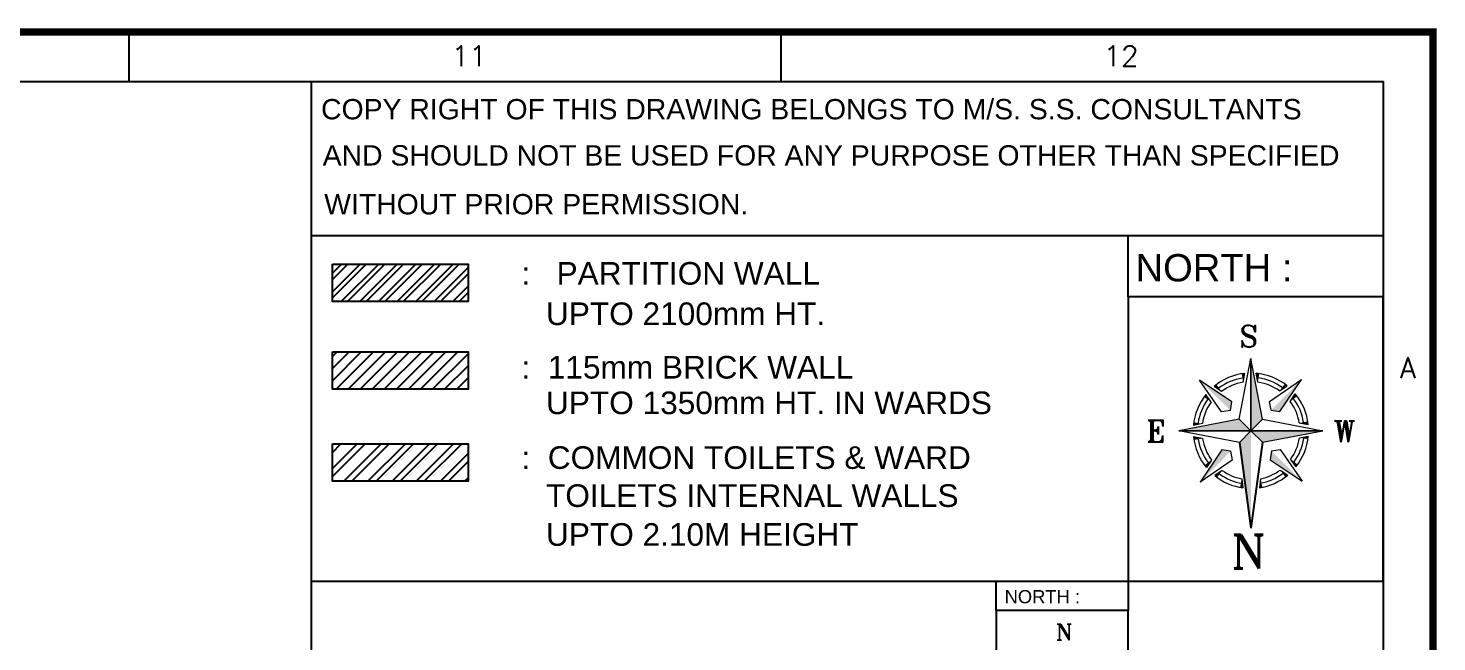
# Model space of a CAD drawing. Extents: x 7897917 to 8423973, y -6487334 to -6173396.
# Drawn here: x 8383791 to 8423973, y -6351041 to -6333533 of the extents above; entities that cross this region are included whole.
import ezdxf
from ezdxf.enums import TextEntityAlignment as Align

# ---------------------------------------------------------------- set-up
doc = ezdxf.new("R2010")
doc.units = 0
doc.header["$LTSCALE"] = 600
doc.header["$MEASUREMENT"] = 0
for name, color, linetype in [('Ele Proje.', 7, 'CONTINUOUS'), ('HATCH', 8, 'CONTINUOUS'), ('Parti Hat', 35, 'CONTINUOUS'), ('TITLE', 7, 'CONTINUOUS'), ('Toi. Wall Hat', 3, 'CONTINUOUS')]:
    doc.layers.add(name, color=color, linetype=linetype)
doc.styles.add('ARIAL', font='arial.ttf')
doc.styles.add('ROMANS', font='romans.shx')
doc.styles.add('RT', font='romant.shx')

# ---------------------------------------------------------------- blocks, each defined once
blk = doc.blocks.new('A$C66962185')
at = {"layer": 'TITLE', "color": 7}
for p, q in [((302.474, -140930.66), (302.474, -140928.365)), ((332.737, -140930.66), (332.737, -140928.365))]:
    blk.add_line(p, q, dxfattribs=at)
at = {"layer": 'TITLE'}
for p in [(2.142, -140930.66), (360.704, -141176.034)]:
    blk.add_line(p, (360.704, -140930.66), dxfattribs=at)
at = {"layer": 'TITLE', "color": 7, "const_width": 0.355}
blk.add_lwpolyline([(363, -140928.365), (363, -141178.329), (0, -141178.329), (0, -140928.365)], close=True, dxfattribs=at)
at = {"layer": 'TITLE', "color": 7, "style": 'ROMANS'}
for s, height, p in [('11', 0.9515, (318.251, -140929.478)), ('12', 0.9515, (348.514, -140929.478)), ('A', 0.952, (361.828, -140943.963))]:
    blk.add_text(s, height=height, dxfattribs=at).set_placement(p, align=Align.MIDDLE)
blk = doc.blocks.new('A$C4A7C6C7E')
at = {"layer": 'TITLE', "color": 8, "lineweight": 5}
for p, q in [((-4207, 4144), (0, 26095)), ((0, 26095), (0, 0)), ((0, 0), (0, 26095)), ((4144, 4207), (0, 26095)), ((-2825, 17519), (-2234, 20757)), ((2559, 17560), (1919, 20788)), ((-6941, 10518), (-18592, 18312)), ((-10622, 6781), (-18592, 18312)), ((-10607, 14226), (-13343, 16056)), ((6781, 10622), (18312, 18592)), ((10390, 14385), (13098, 16257)), ((10518, 6941), (18312, 18592)), ((-14385, 10390), (-16257, 13098)), ((-7437, 7325), (-6941, 10518)), ((7325, 7437), (6781, 10622)), ((14226, 10607), (16056, 13343)), ((-7437, 7325), (-10622, 6781)), ((7325, 7437), (10518, 6941)), ((-4207, 4144), (-26095, 0)), ((0, 0), (-26095, 0)), ((-26095, 0), (0, 0)), ((-4144, -4207), (-26095, 0)), ((-17560, 2559), (-20788, 1919)), ((-4207, 4144), (0, 0)), ((0, 0), (-4207, 4144)), ((0, 0), (-4144, -4207)), ((-4144, -4207), (0, 0)), ((0, 0), (4144, 4207)), ((4144, 4207), (0, 0)), ((0, 0), (4207, -4144)), ((4207, -4144), (0, 0)), ((0, 0), (0, -26095)), ((0, -26095), (0, 0)), ((17394, 3514), (20646, 3095)), ((17394, 3514), (20646, 3095)), ((-17519, -2825), (-20757, -2234)), ((-4144, -4207), (0, -26095)), ((4207, -4144), (0, -26095)), ((17433, -3312), (20680, -2857)), ((17433, -3312), (20680, -2857)), ((17434, -3310), (20680, -2857)), ((-10518, -6941), (-18312, -18592)), ((-7325, -7437), (-10518, -6941)), ((-7325, -7437), (-6781, -10622)), ((7437, -7325), (6941, -10518)), ((7437, -7325), (10622, -6781)), ((10622, -6781), (18592, -18312)), ((-6781, -10622), (-18312, -18592)), ((-14226, -10607), (-16056, -13343)), ((-10390, -14385), (-13098, -16257)), ((6941, -10518), (18592, -18312)), ((10607, -14226), (13343, -16056)), ((14385, -10390), (16257, -13098)), ((-2559, -17560), (-1919, -20788)), ((2825, -17519), (2234, -20757))]:
    blk.add_line(p, q, dxfattribs=at)
at = {"layer": 'TITLE', "color": 5}
for p in [(4144, 4207), (4207, -4144)]:
    blk.add_line(p, (35289, 0), dxfattribs=at)
at = {"layer": 'TITLE', "color": 8, "lineweight": 5}
for radius, start, end in [(20877, 96.14269, 129.72625), (20877, 51.14269, 84.72625), (19311, 99.1612, 126.70773), (17745, 99.1612, 126.70773), (17745, 54.16121, 81.70773), (19311, 54.16121, 81.70773), (20877, 141.14269, 174.72625), (19311, 144.16121, 171.70773), (17745, 144.16121, 171.70773), (17745, 11.42181, 36.70773), (19311, 9.85136, 36.70773), (20877, 8.52692, 39.72625), (20877, 186.14269, 219.72625), (19311, 189.1612, 216.70773), (17745, 189.1612, 216.70773), (17745, 324.16121, 349.24868), (19311, 324.16121, 350.81434), (20877, 321.14269, 352.1348), (17745, 234.16121, 261.70773), (17745, 279.1612, 306.70773), (20877, 231.14269, 264.72625), (19311, 234.16121, 261.70773), (20877, 276.14269, 309.72625), (19311, 279.1612, 306.70773)]:
    blk.add_arc((0, 0), radius, start, end, dxfattribs=at)
for points in [[(0, 26095), (4144, 4207), (0, 0)], [(-3324, 20610), (-2234, 20757), (-2825, 17519)], [(3011, 20658), (1919, 20788), (2559, 17560)], [(-18592, 18312), (-6941, 10518), (-7437, 7325)], [(-13343, 16056), (-12479, 16737), (-10607, 14226)], [(18312, 18592), (10518, 6941), (7325, 7437)], [(13098, 16257), (12223, 16924), (10390, 14385)], [(-16257, 13098), (-16924, 12223), (-14385, 10390)], [(16056, 13343), (16737, 12479), (14226, 10607)], [(-26095, 0), (-4207, 4144), (0, 0)], [(-20658, 3011), (-20788, 1919), (-17560, 2559)], [(0, -26095), (-4144, -4207), (0, 0)], [(20646, 3095), (20457, 4167), (17394, 3514)], [(-20610, -3324), (-20757, -2234), (-17519, -2825)], [(20680, -2857), (20503, -3930), (17433, -3312)], [(-18312, -18592), (-10518, -6941), (-7325, -7437)], [(18592, -18312), (6941, -10518), (7437, -7325)], [(-16056, -13343), (-16737, -12479), (-14226, -10607)], [(-13098, -16257), (-12223, -16924), (-10390, -14385)], [(13343, -16056), (12479, -16737), (10607, -14226)], [(16257, -13098), (16924, -12223), (14385, -10390)], [(-3011, -20658), (-1919, -20788), (-2559, -17560)], [(3324, -20610), (2234, -20757), (2825, -17519)]]:
    blk.add_solid(points, dxfattribs=at)
at = {"layer": 'TITLE', "color": 5}
blk.add_solid([(35289, 0), (4207, -4144), (0, 0)], dxfattribs=at)

msp = doc.modelspace()

# ---------------------------------------------------------------- hatches: boundary and pattern name
at = {"layer": 'HATCH'}
h = msp.add_hatch(dxfattribs=at)
h.set_pattern_fill('ANSI31', color=170, scale=76.689883, style=0)
h.set_pattern_definition([(45, (5596136.76, -2370398.83), (-172.173698, 172.173698), [])])
h.paths.add_polyline_path([(8396339.588, -6342767.035), (8392469.902, -6342767.035), (8392469.902, -6343833.659), (8396339.588, -6343833.659)])
at = {"layer": 'Parti Hat'}
h = msp.add_hatch(dxfattribs=at)
h.set_pattern_fill('ANSI32', color=256, scale=1000, style=0)
h.set_pattern_definition([(45, (19965.66, -11216.6), (-265.165043, 265.165043), []), (45, (20142.44, -11216.6), (-265.165043, 265.165043), [])])
h.paths.add_polyline_path([(8396339.588, -6340264.029), (8392469.902, -6340264.029), (8392469.902, -6341330.653), (8396339.588, -6341330.653)])
at = {"layer": 'Toi. Wall Hat'}
h = msp.add_hatch(dxfattribs=at)
h.set_pattern_fill('ANSI32', color=10, scale=51.126589, style=0)
h.set_pattern_definition([(45, (5596715.16, -2367847.94), (-344.347397, 344.347397), []), (45, (5596944.73, -2367847.94), (-344.347397, 344.347397), [])])
h.paths.add_polyline_path([(8396339.588, -6345392.734), (8392469.902, -6345392.734), (8392469.902, -6346459.357), (8396339.588, -6346459.357)])

# ---------------------------------------------------------------- linework, layer by layer
at = {"layer": 'Ele Proje.', "elevation": 2.894}
for points in [[(8392469.902, -6340264.029), (8396339.588, -6340264.029), (8396339.588, -6341330.653), (8392469.902, -6341330.653)], [(8392469.902, -6342767.035), (8396339.588, -6342767.035), (8396339.588, -6343833.659), (8392469.902, -6343833.659)], [(8392469.902, -6345392.734), (8396339.588, -6345392.734), (8396339.588, -6346459.357), (8392469.902, -6346459.357)]]:
    msp.add_lwpolyline(points, close=True, dxfattribs=at)
at = {"layer": 'TITLE'}
for p, q in [((8391866.414, -6335052.628, 5.788), (8391866.414, -6485814.405, 5.788)), ((8391856.642, -6339444.509, 5.788), (8422444.203, -6339444.509, 5.788)), ((8391856.642, -6349308.905, 5.788), (8422434.431, -6349308.905, 5.788))]:
    msp.add_line(p, q, dxfattribs=at)
at = {"layer": 'TITLE', "elevation": 5.788}
for points in [[(8422444.203, -6341198.668), (8415168.303, -6341198.668), (8415168.303, -6339444.509), (8422444.203, -6339444.509)], [(8422444.203, -6341198.668), (8415168.303, -6341198.668), (8415168.303, -6349308.91), (8422444.203, -6349308.91)], [(8415168.303, -6350150.906), (8411402.134, -6350150.906), (8411402.134, -6349308.91), (8415168.303, -6349308.91)], [(8415168.303, -6350150.906), (8411402.134, -6350150.906), (8411402.134, -6354043.82), (8415168.303, -6354043.82)]]:
    msp.add_lwpolyline(points, close=True, dxfattribs=at)

# ---------------------------------------------------------------- block references
at = {"layer": 'TITLE', "xscale": 614.4175770664588, "yscale": 614.4175710082054, "zscale": 614.4175728063115}
msp.add_blockref('A$C66962185', (8200830.809, 80255221.224, 5.788), dxfattribs=at)
at = {"layer": 'TITLE', "linetype": 'Continuous', "xscale": 0.07881487719714642, "yscale": 0.07881487719714642, "zscale": 0.07881487719714642, "rotation": 270}
msp.add_blockref('A$C4A7C6C7E', (8418669.317, -6345018.158, -0.094), dxfattribs=at)

# ---------------------------------------------------------------- texts
at = {"layer": 'TITLE', "color": 7, "style": 'ARIAL'}
for s, height, p in [('COPY RIGHT OF THIS DRAWING BELONGS TO M/S. S.S. CONSULTANTS', 579.44181, (8392145.868, -6336134.209, 5.788)), ('AND SHOULD NOT BE USED FOR ANY PURPOSE OTHER THAN SPECIFIED', 579.44181, (8392191.711, -6337451.766, 5.788)), ('WITHOUT PRIOR PERMISSION.', 579.44181, (8392235.057, -6338845.169, 5.788)), ('NORTH :', 779.566, (8415378.917, -6340757.483, -0.747)), ('NORTH :', 374.1915, (8411644.845, -6349939.137, 2.651))]:
    msp.add_text(s, height=height, dxfattribs=at).set_placement(p)
at = {"layer": 'TITLE', "color": 7, "style": 'ARIAL', "width": 1}
for s, p in [(':   PARTITION WALL', (8397862.216, -6340850.894, 2.894)), ('UPTO 2100mm HT.', (8398562.456, -6342003.29, 2.894)), (':  115mm BRICK WALL', (8397862.216, -6343530.081, 2.894)), ('UPTO 1350mm HT. IN WARDS', (8398562.456, -6344544.82, 2.894)), (':  COMMON TOILETS & WARD', (8397862.216, -6346106.883, 2.894)), ('TOILETS INTERNAL WALLS', (8398562.456, -6347192.098, 2.894)), ('UPTO 2.10M HEIGHT', (8398562.456, -6348300.428, 2.894))]:
    msp.add_text(s, height=645.20065, dxfattribs=at).set_placement(p)
at = {"layer": 'TITLE', "style": 'RT', "oblique": 0.0000001}
for s, p in [('S', (8418343.593, -6342631.328, -0.094)), ('E', (8415683.991, -6345331.367, -0.094))]:
    msp.add_text(s, height=613.046, dxfattribs=at).set_placement(p)
at = {"layer": 'TITLE', "style": 'RT', "oblique": 0.0000001, "width": 1}
msp.add_text('W', height=613.046, dxfattribs=at).set_placement((8421024.811, -6345346.365, -0.094))
at = {"layer": 'TITLE', "color": 5, "style": 'RT', "oblique": 359.9999999}
for height, p in [(966.916, (8418106.711, -6348950.643, -0.094)), (464.119, (8413107.043, -6350996.781, 2.965))]:
    msp.add_text('N', height=height, dxfattribs=at).set_placement(p)

doc.saveas('drawing.dxf')
